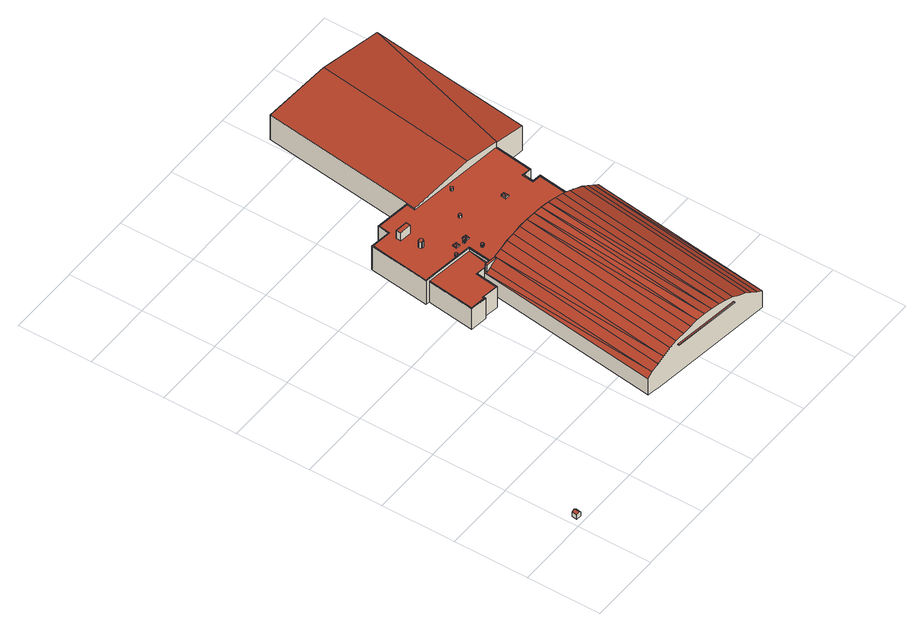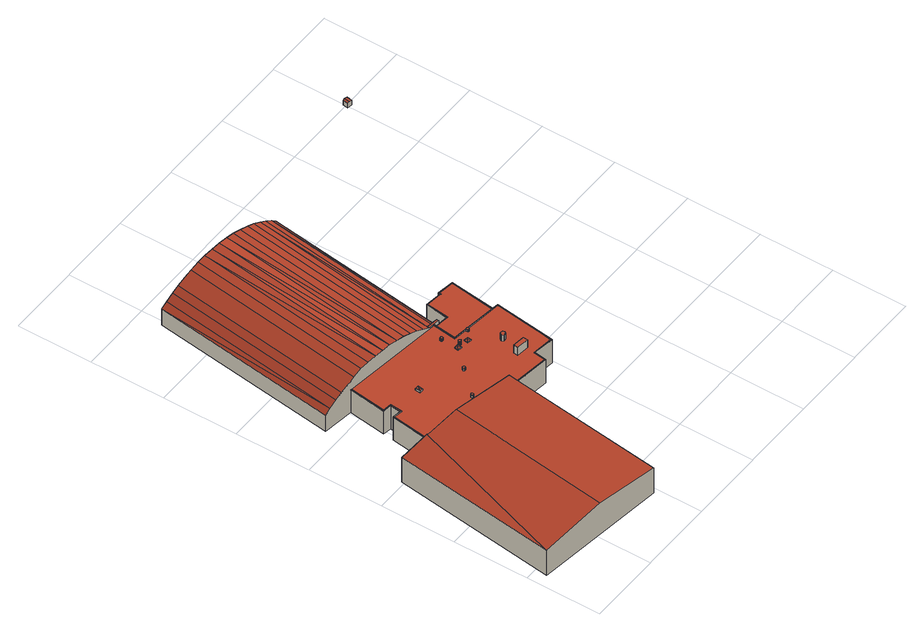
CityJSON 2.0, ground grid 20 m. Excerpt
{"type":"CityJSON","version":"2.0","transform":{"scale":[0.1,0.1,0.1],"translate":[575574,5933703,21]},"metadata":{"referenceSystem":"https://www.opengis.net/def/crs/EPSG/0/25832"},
"CityObjects":{
"building1":{"type":"Building","attributes":{"Grundfläche 2D":"1.985730","Grundhöhe NN":"23.195"},"geometry":[{"type":"Solid","lod":"3","boundaries":[[[[0,1,2,3]],[[4,1,0,5]],[[3,2,6,7]],[[5,0,3,7,8]],[[4,5,8,9]],[[6,2,1,4,9]],[[8,7,6,9]]]],"semantics":{"surfaces":[{"type":"RoofSurface"},{"type":"WallSurface"},{"type":"GroundSurface"}],"values":[[0,0,1,1,1,1,2]]}}]},
"building2":{"type":"Building","attributes":{"Grundfläche 2D":"4546.617599","Grundhöhe NN":"21.359"},"children":["building2-1","building2-2","building2-3","building2-4","building2-5","building2-6","building2-7","building2-8","building2-9","building2-10","building2-11","building2-12","building2-13","building2-14","building2-15"],"geometry":[{"type":"Solid","lod":"3","boundaries":[[[[10,11,12]],[[13,14,10,15,16,17,18,19,20,21]],[[13,22,23,11,10,14]],[[24,16,15]],[[16,18,17]],[[25,26,24,27]],[[26,16,24]],[[27,28,29,25]],[[28,30,31,29]],[[30,32,33,31]],[[34,33,32]],[[35,36,34]],[[36,33,34]],[[37,38,35]],[[38,36,35]],[[39,40,37]],[[40,38,37]],[[41,42,43,39]],[[43,40,39]],[[44,45,42,41]],[[44,46,47,48,49,50,51,45]],[[47,52,53,48]],[[52,54,55,53]],[[56,55,54]],[[57,55,56]],[[58,59,60,19,61,62,63,64,65,66,67,68,69,70,71,72,73,74,75,76,77,78]],[[79,80,81,82,83,84,85,86,87,88,89,90]],[[21,88,87]],[[91,92,93,94,95]],[[96,97,98,94,93]],[[97,99,100,98]],[[31,33,101,29]],[[102,103,56,54,52,47,46,44,41,39,37,35,34,32,30,28,27,24,15,10,12,104,105]],[[57,56,103,106]],[[19,18,16,26,25,29,101,33,36,38,40,43,42,45,51,50,49,48,53,55,57,106,107,62,61]],[[12,11,108,104]],[[72,71,70,92,91,95,109,110]],[[111,97,96,93,92,70,69,68]],[[97,111,68,67,112,99]],[[99,112,67,113,114,100]],[[98,100,114,115]],[[109,95,94,98,115]],[[73,72,110,116]],[[74,73,116,117]],[[75,74,117,118]],[[76,75,118,119]],[[90,89,88,58,78,77,76,119,120]],[[58,88,21,59]],[[20,19,60,59,21]],[[63,62,107,121]],[[64,63,121,122]],[[65,64,122,123]],[[66,65,123,124]],[[67,66,124,113]],[[79,90,120,125]],[[126,81,80,79,125,127]],[[82,81,126,128]],[[83,82,128,129]],[[84,83,129,130]],[[84,130,108,11,85]],[[85,11,23,86]],[[22,13,21,87,86,23]],[[123,122,121,107,106,103,102,105,104,108,130,129,128,126,127,125,120,119,118,117,116,110,109,115,114,113,124]]]],"semantics":{"surfaces":[{"type":"RoofSurface"},{"type":"WallSurface"},{"type":"GroundSurface"}],"values":[[0,0,0,0,0,0,0,0,0,0,0,0,0,0,0,0,0,0,0,0,0,0,0,0,0,0,0,0,0,0,0,1,1,1,1,1,1,1,1,1,1,1,1,1,1,1,1,1,1,1,1,1,1,1,1,1,1,1,1,1,1,1,2]]}}]},
"building2-1":{"type":"BuildingInstallation","parents":["building2"],"geometry":[{"type":"MultiSurface","lod":"3","boundaries":[[[131,132,133,134,135,18,136,137]],[[136,18,19,20,21,13,22,137],[60,138,139,59]],[[140,132,131,137,22,141]],[[140,14,17,135,134,133,132]]],"semantics":{"surfaces":[{"type":"RoofSurface"},{"type":"WallSurface"}],"values":[0,1,1,1]}}]},
"building2-2":{"type":"BuildingInstallation","parents":["building2"],"geometry":[{"type":"MultiSurface","lod":"3","boundaries":[[[142,143,144,145]],[[145,144,146]],[[147,144,143]],[[148,146,144,147]],[[149,150,151,143,142,145]],[[151,152,147,143]],[[153,146,148,147,152,154]],[[153,149,145,146]]],"semantics":{"surfaces":[{"type":"RoofSurface"},{"type":"WallSurface"}],"values":[0,0,0,0,1,1,1,1]}}]},
"building2-3":{"type":"BuildingInstallation","parents":["building2"],"geometry":[{"type":"MultiSurface","lod":"3","boundaries":[[[155,156,157]],[[157,156,158]],[[159,156,155]],[[158,156,159]],[[160,161,155,157]],[[161,162,159,155]],[[162,163,158,159]],[[163,160,157,158]]],"semantics":{"surfaces":[{"type":"RoofSurface"},{"type":"WallSurface"}],"values":[0,0,0,0,1,1,1,1]}}]},
"building2-4":{"type":"BuildingInstallation","parents":["building2"],"geometry":[{"type":"MultiSurface","lod":"3","boundaries":[[[138,164,165,166,167,168,169,170,171,172,173,174,175,176,177,178,179,139]],[[72,174,173,71]],[[72,73,175,174]],[[73,74,176,175]],[[74,75,177,176]],[[75,76,178,177]],[[76,77,78,58,179,178]],[[58,59,139,179]],[[164,138,60,180]],[[181,182,183,167,166,165,164,180]],[[168,167,183,184]],[[184,185,169,168]],[[185,186,170,169]],[[171,170,186,187]],[[172,171,187,188]],[[173,172,188,71]]],"semantics":{"surfaces":[{"type":"RoofSurface"},{"type":"WallSurface"}],"values":[0,1,1,1,1,1,1,1,1,1,1,1,1,1,1,1]}}]},
"building2-5":{"type":"BuildingInstallation","parents":["building2"],"geometry":[{"type":"MultiSurface","lod":"3","boundaries":[[[189,190,191]],[[191,190,192]],[[193,194,190,189]],[[192,190,194]],[[195,196,189,191]],[[196,197,198,194,193,189]],[[198,199,192,194]],[[199,195,191,192]]],"semantics":{"surfaces":[{"type":"RoofSurface"},{"type":"WallSurface"}],"values":[0,0,0,0,1,1,1,1]}}]},
"building2-6":{"type":"BuildingInstallation","parents":["building2"],"geometry":[{"type":"MultiSurface","lod":"3","boundaries":[[[200,201,202,203,204,205,206,207,208,209,210,211,212,213,214,215,216]],[[217,218,219,207,206,205]],[[220,208,207,219]],[[220,221,222,210,209,208]],[[222,223,224,212,211,210]],[[225,214,213,212,224,226]],[[225,227,228,216,215,214]],[[228,229,230,201,200,216]],[[230,231,232,203,202,201]],[[232,233,217,205,204,203]]],"semantics":{"surfaces":[{"type":"RoofSurface"},{"type":"WallSurface"}],"values":[0,1,1,1,1,1,1,1,1,1]}}]},
"building2-7":{"type":"BuildingInstallation","parents":["building2"],"geometry":[{"type":"MultiSurface","lod":"3","boundaries":[[[234,235,236,237,238,239,240,241,242]],[[242,241,243,244]],[[234,242,244,245]],[[245,246,235,234]],[[246,247,236,235]],[[247,248,237,236]],[[248,249,238,237]],[[249,250,239,238]],[[250,251,240,239]],[[251,243,241,240]]],"semantics":{"surfaces":[{"type":"RoofSurface"},{"type":"WallSurface"}],"values":[0,1,1,1,1,1,1,1,1,1]}}]},
"building2-8":{"type":"BuildingInstallation","parents":["building2"],"geometry":[{"type":"MultiSurface","lod":"3","boundaries":[[[252,253,254,255,256,257,258,259,260]],[[257,256,261,262]],[[262,263,258,257]],[[263,264,259,258]],[[260,259,264,265]],[[265,266,252,260]],[[266,267,253,252]],[[181,165,254,253,267]],[[268,255,254,165,181]],[[256,255,268,261]]],"semantics":{"surfaces":[{"type":"RoofSurface"},{"type":"WallSurface"}],"values":[0,1,1,1,1,1,1,1,1,1]}}]},
"building2-9":{"type":"BuildingInstallation","parents":["building2"],"geometry":[{"type":"MultiSurface","lod":"3","boundaries":[[[269,270,112,111,271,272,273,274,275,276,277,278,279]],[[272,271,69,280]],[[273,272,280,281]],[[274,273,281,282]],[[275,274,282,283]],[[275,283,61,276]],[[62,277,276,61]],[[62,63,278,277]],[[279,278,63,64]],[[64,65,269,279]],[[65,66,270,269]],[[66,67,68,111,112,270]],[[69,271,111,68]]],"semantics":{"surfaces":[{"type":"RoofSurface"},{"type":"WallSurface"}],"values":[0,1,1,1,1,1,1,1,1,1,1,1,1]}}]},
"building2-10":{"type":"BuildingInstallation","parents":["building2"],"geometry":[{"type":"MultiSurface","lod":"3","boundaries":[[[284,285,286,287]],[[288,289,287,286]],[[284,287,289,290]],[[290,291,285,284]],[[286,285,291,288]]],"semantics":{"surfaces":[{"type":"RoofSurface"},{"type":"WallSurface"}],"values":[0,1,1,1,1]}}]},
"building2-11":{"type":"BuildingInstallation","parents":["building2"],"geometry":[{"type":"MultiSurface","lod":"3","boundaries":[[[292,293,294,295,296,297,298,299,300,301]],[[302,303,294,293]],[[303,304,305,296,295,294]],[[305,306,297,296]],[[306,307,298,297]],[[307,308,299,298]],[[308,309,300,299]],[[309,310,301,300]],[[310,311,292,301]],[[311,302,293,292]]],"semantics":{"surfaces":[{"type":"RoofSurface"},{"type":"WallSurface"}],"values":[0,1,1,1,1,1,1,1,1,1]}}]},
"building2-12":{"type":"BuildingInstallation","parents":["building2"],"geometry":[{"type":"MultiSurface","lod":"3","boundaries":[[[312,313,314,315,316,317,318,319,320,321,322,323,324]],[[325,326,314,313]],[[326,327,328,316,315,314]],[[328,329,330,318,317,316]],[[330,331,319,318]],[[331,332,333,321,320,319]],[[333,334,335,323,322,321]],[[335,336,324,323]],[[336,337,312,324]],[[337,325,313,312]]],"semantics":{"surfaces":[{"type":"RoofSurface"},{"type":"WallSurface"}],"values":[0,1,1,1,1,1,1,1,1,1]}}]},
"building2-13":{"type":"BuildingInstallation","parents":["building2"],"geometry":[{"type":"MultiSurface","lod":"3","boundaries":[[[338,339,340,341,342,343,344,345,346,347,348,349,350,351,352,353,354]],[[355,356,357,343,342,341]],[[357,358,359,345,344,343]],[[359,360,361,347,346,345]],[[361,362,363,349,348,347]],[[363,364,350,349]],[[364,365,366,352,351,350]],[[366,367,368,354,353,352]],[[368,369,370,339,338,354]],[[370,371,355,341,340,339]]],"semantics":{"surfaces":[{"type":"RoofSurface"},{"type":"WallSurface"}],"values":[0,1,1,1,1,1,1,1,1,1]}}]},
"building2-14":{"type":"BuildingInstallation","parents":["building2"],"geometry":[{"type":"MultiSurface","lod":"3","boundaries":[[[372,373,374,375,376,377,378,379,380,381,382,383,384,385,386,387]],[[90,79,380,379]],[[79,80,81,382,381,380]],[[81,82,383,382]],[[82,83,384,383]],[[83,84,385,384]],[[84,85,386,385]],[[85,86,387,386]],[[372,387,86,388]],[[373,372,388,389]],[[390,375,374,373,389,391]],[[376,375,390,392]],[[377,376,392,393]],[[393,89,378,377]],[[90,379,378,89]]],"semantics":{"surfaces":[{"type":"RoofSurface"},{"type":"WallSurface"}],"values":[0,1,1,1,1,1,1,1,1,1,1,1,1,1,1]}}]},
"building2-15":{"type":"BuildingInstallation","parents":["building2"],"geometry":[{"type":"MultiSurface","lod":"3","boundaries":[[[394,395,396,397]],[[396,395,398,399]],[[397,396,399,400]],[[394,397,400,401]],[[395,394,401,398]],[[400,399,398,401]]],"semantics":{"surfaces":[{"type":"RoofSurface"},{"type":"WallSurface"},{"type":"OuterCeilingSurface"}],"values":[0,1,1,1,1,2]}}]}
},
"vertices":[
[12,4,39],[13,19,39],[5,20,36],[3,5,36],[18,18,36],[17,4,36],[5,20,22],[3,5,22],[17,4,22],[18,18,22],
[449,110,68],[501,609,56],[435,112,56],[514,608,66],[513,602,66],[467,107,80],[536,605,81],[520,601,71],[535,605,80],[530,606,77],[521,607,71],[519,607,69],[504,609,58],[501,610,56],[486,105,90],[576,600,101],[555,602,90],[507,102,101],[527,100,108],[596,597,108],[551,96,115],[619,594,115],[574,93,120],[642,591,120],[597,90,123],[622,87,124],[666,588,123],[645,84,122],[690,585,124],[669,81,120],[713,582,123],[691,78,115],[759,575,116],[737,578,120],[715,75,108],[783,572,108],[735,72,99],[757,69,90],[825,567,90],[803,570,99],[796,571,102],[794,571,103],[775,67,79],[843,564,79],[795,64,66],[863,562,66],[812,62,56],[878,560,56],[527,669,77],[519,607,77],[521,607,77],[794,571,76],[796,571,76],[809,672,76],[786,675,76],[789,703,76],[813,700,76],[826,803,76],[827,804,76],[825,805,76],[557,840,77],[560,863,77],[560,864,77],[466,877,78],[461,844,78],[406,852,78],[385,688,78],[395,686,78],[397,686,78],[378,558,69],[422,552,69],[424,552,69],[425,557,69],[469,551,69],[477,612,69],[501,609,69],[501,610,69],[514,608,69],[527,669,69],[397,686,69],[395,686,69],[560,864,82],[557,840,82],[732,817,103],[790,1254,103],[613,1277,83],[825,805,93],[827,804,93],[967,1231,83],[826,803,93],[911,793,82],[619,594,116],[467,107,4],[812,62,4],[435,112,4],[449,110,4],[878,560,4],[796,571,4],[501,609,4],[613,1277,4],[560,864,4],[827,804,78],[826,803,78],[826,803,4],[911,793,4],[967,1231,4],[466,877,4],[461,844,4],[406,852,4],[385,688,4],[395,686,4],[809,672,4],[786,675,4],[789,703,4],[813,700,4],[378,558,4],[424,552,4],[422,552,4],[425,557,4],[469,551,4],[477,612,4],
[504,608,80],[503,603,80],[513,602,80],[520,601,80],[534,599,80],[521,607,80],[504,609,80],[521,607,79],[519,607,79],[503,603,58],[504,608,58],
[542,692,80],[542,688,80],[549,693,82],[543,700,80],[555,698,80],[553,687,80],[554,692,80],[543,700,77],[542,692,77],[542,688,77],[553,687,77],[555,698,77],[554,692,77],
[511,704,80],[516,697,82],[523,702,80],[521,691,80],[510,693,80],[523,702,77],[511,704,77],[510,693,77],[521,691,77],
[529,670,79],[489,676,79],[487,676,79],[395,688,79],[386,689,79],[404,826,79],[408,850,79],[463,843,79],[467,875,79],[560,863,79],[560,864,79],[466,877,79],[461,844,79],[406,852,79],[385,688,79],[527,669,79],[529,670,77],[489,676,77],[487,676,77],[395,688,78],[386,689,78],[404,826,78],[408,850,78],[463,843,78],[467,875,78],
[703,692,82],[709,699,83],[705,706,82],[714,705,82],[708,692,82],[713,691,82],[705,706,77],[703,692,77],[708,692,77],[713,691,77],[714,705,77],
[552,650,85],[552,651,85],[551,652,85],[549,652,85],[548,652,85],[547,652,85],[546,651,85],[546,650,85],[546,647,85],[547,646,85],[547,645,85],[548,645,85],[550,645,85],[551,646,85],[552,646,85],[552,648,85],[553,649,85],[547,652,77],[546,651,77],[546,650,77],[546,647,77],[547,646,77],[547,645,77],[548,645,77],[550,645,77],[552,646,77],[551,646,77],[552,648,77],[553,649,77],[552,650,77],[552,651,77],[551,652,77],[549,652,77],[548,652,77],
[471,766,98],[468,766,98],[464,765,98],[462,761,98],[463,757,98],[467,755,98],[471,755,98],[474,758,98],[474,762,98],[474,758,78],[474,762,78],[471,766,78],[468,766,78],[464,765,78],[462,761,78],[463,757,78],[467,755,78],[471,755,78],
[487,680,84],[487,677,84],[489,676,84],[492,676,84],[494,678,84],[494,680,84],[493,683,84],[490,683,84],[488,682,84],[494,678,77],[494,680,77],[493,683,77],[490,683,77],[488,682,77],[487,680,77],[487,677,77],[492,676,77],
[789,703,78],[813,700,78],[825,805,78],[811,701,78],[787,705,78],[783,673,78],[807,670,78],[794,571,78],[796,571,78],[809,672,78],[786,675,78],[811,701,76],[787,705,76],[783,673,76],[807,670,76],
[489,805,103],[491,817,103],[458,821,103],[457,809,103],[458,821,78],[457,809,78],[489,805,77],[491,817,77],
[537,686,89],[539,687,89],[540,690,89],[539,691,89],[539,692,89],[536,693,89],[534,692,89],[532,690,89],[533,688,89],[534,686,89],[539,687,77],[540,690,77],[539,691,77],[539,692,77],[536,693,77],[534,692,77],[532,690,77],[533,688,77],[534,686,77],[537,686,77],
[658,805,85],[660,806,85],[661,808,85],[660,810,85],[659,811,85],[658,811,85],[657,812,85],[655,811,85],[654,810,85],[653,809,85],[654,807,85],[654,806,85],[655,805,85],[660,806,77],[661,808,77],[660,810,77],[659,811,77],[658,811,77],[657,812,77],[655,811,77],[654,810,77],[653,809,77],[654,807,77],[654,806,77],[655,805,77],[658,805,77],
[597,740,85],[598,740,85],[599,741,85],[600,742,85],[600,743,85],[601,744,85],[600,746,85],[599,747,85],[598,747,85],[597,747,85],[596,747,85],[595,747,85],[593,744,85],[594,743,85],[594,742,85],[595,741,85],[596,740,85],[600,742,77],[600,743,77],[601,744,77],[600,746,77],[599,747,77],[598,747,77],[597,747,77],[596,747,77],[595,747,77],[593,744,77],[594,743,77],[594,742,77],[595,741,77],[596,740,77],[597,740,77],[598,740,77],[599,741,77],
[475,613,70],[467,553,70],[425,558,70],[423,559,70],[422,554,70],[380,559,70],[397,686,70],[395,686,70],[378,558,70],[422,552,70],[424,552,70],[425,557,70],[469,551,70],[477,612,70],[501,609,70],[501,610,70],[475,613,69],[467,553,69],[423,559,69],[425,558,69],[422,554,69],[380,559,69],
[715,75,96],[531,99,96],[531,94,96],[714,70,96],[531,99,94],[531,94,94],[714,70,94],[715,75,94]
]}
